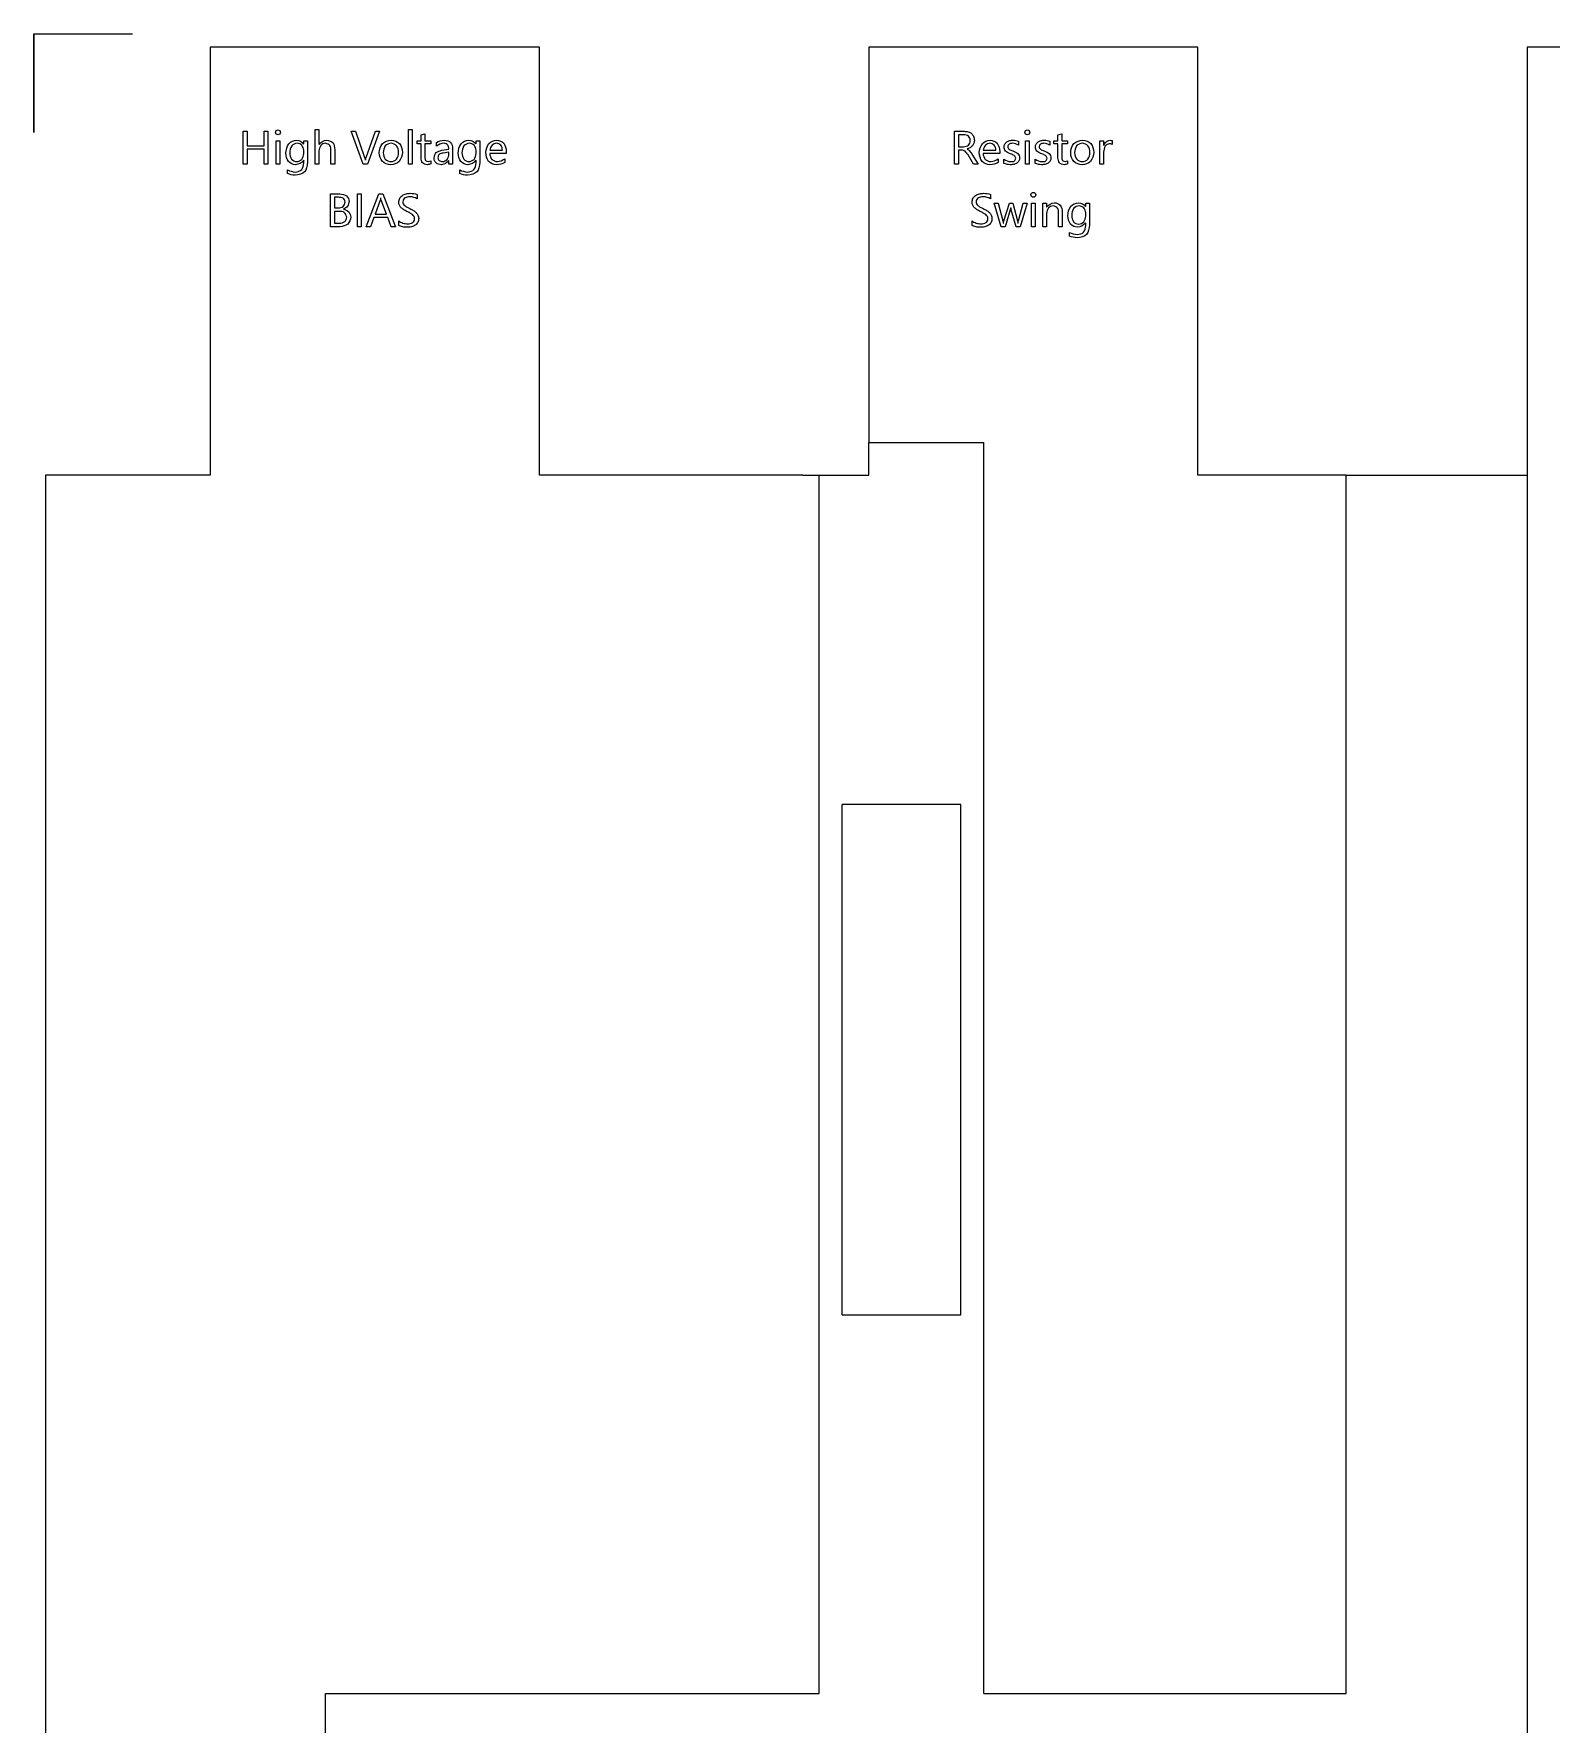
# Model space of a CAD drawing. Header units: millimetres. Extents: x 6 to 36, y -4.2 to 14.8.
# Drawn here: x 6.05 to 10.66, y 0.04 to 5.18 of the extents above; entities that cross this region are included whole.
import ezdxf

# ---------------------------------------------------------------- set-up
doc = ezdxf.new("R2010")
doc.units = ezdxf.units.MM
doc.layers.add('CUT', color=20, linetype='Continuous')
doc.layers.add('RASTER', color=100, linetype='Continuous')

msp = doc.modelspace()

# ---------------------------------------------------------------- linework, layer by layer
at = {"layer": 'CUT'}
for q in [(6.3508, 5.1758), (6.0508, 4.8758)]:
    msp.add_line((6.0508, 5.1758), q, dxfattribs=at)
at = {"layer": 'CUT', "linetype": 'Continuous', "lineweight": 25}
for p, q in [((6.5863, 5.1348), (6.5863, 3.8348)), ((7.5863, 5.1348), (6.5863, 5.1348)), ((7.5863, 3.8348), (7.5863, 5.1348)), ((8.5863, 5.1348), (8.5863, 3.9348)), ((9.5863, 5.1348), (8.5863, 5.1348)), ((9.5863, 3.8348), (9.5863, 5.1348)), ((10.5863, 5.1348), (10.5863, 3.8348)), ((11.5863, 5.1348), (10.5863, 5.1348)), ((8.5863, 3.8348), (8.5863, 3.9348)), ((6.0863, 3.8348), (6.0863, -3.1652)), ((6.5863, 3.8348), (6.0863, 3.8348)), ((8.3863, 3.8348), (7.5863, 3.8348)), ((8.3863, 3.8348), (8.5863, 3.8348)), ((10.0363, 3.8348), (9.5863, 3.8348)), ((10.0363, 3.8348), (10.5863, 3.8348)), ((8.5063, 1.2848), (8.5063, 2.8348)), ((8.8663, 2.8348), (8.5063, 2.8348)), ((8.8663, 1.2848), (8.8663, 2.8348)), ((8.5063, 1.2848), (8.8663, 1.2848))]:
    msp.add_line(p, q, dxfattribs=at)
at = {"layer": 'RASTER'}
for p, q in [((6.0508, 4.8758), (6.0508, 5.1758)), ((6.0508, 5.1758), (6.3508, 5.1758))]:
    msp.add_line(p, q, dxfattribs=at)
at = {"layer": 'RASTER', "linetype": 'Continuous', "lineweight": 25}
for p, q in [((6.6868, 4.8797), (6.6985, 4.8797)), ((6.6868, 4.7797), (6.6868, 4.8797)), ((6.6985, 4.8797), (6.6985, 4.8359)), ((6.7502, 4.8359), (6.7502, 4.8797)), ((6.7502, 4.8797), (6.7619, 4.8797)), ((6.7619, 4.8797), (6.7619, 4.7797)), ((6.9053, 4.8855), (6.9167, 4.8855)), ((6.9053, 4.7797), (6.9053, 4.8855)), ((6.9167, 4.8855), (6.9167, 4.8393)), ((7.0149, 4.8797), (7.028, 4.8797)), ((7.0512, 4.7797), (7.0149, 4.8797)), ((7.028, 4.8797), (7.0556, 4.8005)), ((7.0603, 4.8006), (7.0885, 4.8797)), ((7.1011, 4.8797), (7.0641, 4.7797)), ((7.0885, 4.8797), (7.1011, 4.8797)), ((7.1886, 4.7797), (7.1886, 4.8855)), ((7.1886, 4.8855), (7.2001, 4.8855)), ((7.2001, 4.8855), (7.2001, 4.7797)), ((8.847, 4.8797), (8.8768, 4.8797)), ((8.847, 4.7797), (8.847, 4.8797)), ((6.6985, 4.8359), (6.7502, 4.8359)), ((6.7866, 4.7797), (6.7866, 4.8512)), ((6.7866, 4.8512), (6.798, 4.8512)), ((6.798, 4.8512), (6.798, 4.7797)), ((6.8707, 4.8512), (6.8821, 4.8512)), ((6.8707, 4.8413), (6.8707, 4.8512)), ((6.8821, 4.8512), (6.8821, 4.7855)), ((7.2146, 4.8512), (7.2269, 4.8512)), ((7.2146, 4.8414), (7.2146, 4.8512)), ((7.2269, 4.8414), (7.2146, 4.8414)), ((7.2269, 4.8686), (7.2384, 4.8723)), ((7.2269, 4.8512), (7.2269, 4.8686)), ((7.2269, 4.7991), (7.2269, 4.8414)), ((7.2384, 4.8723), (7.2384, 4.8512)), ((7.2384, 4.8512), (7.2563, 4.8512)), ((7.2384, 4.8414), (7.2384, 4.8012)), ((7.2563, 4.8414), (7.2384, 4.8414)), ((7.2563, 4.8512), (7.2563, 4.8414)), ((7.2733, 4.8344), (7.2733, 4.8461)), ((7.3938, 4.8512), (7.4052, 4.8512)), ((7.3938, 4.8413), (7.3938, 4.8512)), ((7.4052, 4.8512), (7.4052, 4.7855)), ((8.8587, 4.8692), (8.8587, 4.8329)), ((8.8747, 4.8692), (8.8587, 4.8692)), ((8.8587, 4.8329), (8.8746, 4.8329)), ((9.0413, 4.8496), (9.0413, 4.838)), ((9.0622, 4.7797), (9.0622, 4.8512)), ((9.0622, 4.8512), (9.0736, 4.8512)), ((9.0736, 4.8512), (9.0736, 4.7797)), ((9.1365, 4.8496), (9.1365, 4.838)), ((9.1488, 4.8512), (9.1611, 4.8512)), ((9.1488, 4.8414), (9.1488, 4.8512)), ((9.1611, 4.8414), (9.1488, 4.8414)), ((9.1611, 4.8686), (9.1725, 4.8723)), ((9.1611, 4.8512), (9.1611, 4.8686)), ((9.1611, 4.7991), (9.1611, 4.8414)), ((9.1725, 4.8723), (9.1725, 4.8512)), ((9.1725, 4.8512), (9.1905, 4.8512)), ((9.1725, 4.8414), (9.1725, 4.8012)), ((9.1905, 4.8414), (9.1725, 4.8414)), ((9.1905, 4.8512), (9.1905, 4.8414)), ((9.2883, 4.8512), (9.2998, 4.8512)), ((9.2883, 4.7797), (9.2883, 4.8512)), ((9.2998, 4.8512), (9.2998, 4.8364)), ((9.3256, 4.8514), (9.3256, 4.8396)), ((6.6985, 4.7797), (6.6868, 4.7797)), ((6.6985, 4.8254), (6.6985, 4.7797)), ((6.7502, 4.8254), (6.6985, 4.8254)), ((6.7502, 4.7797), (6.7502, 4.8254)), ((6.7619, 4.7797), (6.7502, 4.7797)), ((6.798, 4.7797), (6.7866, 4.7797)), ((6.8707, 4.812), (6.8707, 4.8226)), ((6.8707, 4.7839), (6.8707, 4.7917)), ((6.9167, 4.7797), (6.9053, 4.7797)), ((6.9167, 4.8202), (6.9167, 4.7797)), ((6.9531, 4.7797), (6.9531, 4.8209)), ((6.9646, 4.7797), (6.9531, 4.7797)), ((6.9646, 4.8238), (6.9646, 4.7797)), ((7.0641, 4.7797), (7.0512, 4.7797)), ((7.2001, 4.7797), (7.1886, 4.7797)), ((7.2563, 4.7902), (7.2563, 4.7804)), ((7.2899, 4.822), (7.3113, 4.825)), ((7.3113, 4.8159), (7.2941, 4.8135)), ((7.3113, 4.8088), (7.3113, 4.8159)), ((7.3113, 4.7797), (7.3113, 4.7909)), ((7.3227, 4.7797), (7.3113, 4.7797)), ((7.3227, 4.8262), (7.3227, 4.7797)), ((7.3938, 4.812), (7.3938, 4.8226)), ((7.3938, 4.7839), (7.3938, 4.7917)), ((7.4858, 4.8126), (7.4354, 4.8126)), ((7.4355, 4.8223), (7.4741, 4.8223)), ((7.4808, 4.7956), (7.4808, 4.7849)), ((7.4858, 4.8186), (7.4858, 4.8126)), ((8.8587, 4.7797), (8.847, 4.7797)), ((8.8587, 4.8223), (8.8587, 4.7797)), ((8.8683, 4.8223), (8.8587, 4.8223)), ((8.9047, 4.7797), (8.888, 4.8078)), ((8.8999, 4.8098), (8.9187, 4.7797)), ((8.9187, 4.7797), (8.9047, 4.7797)), ((8.9843, 4.8126), (8.9339, 4.8126)), ((8.934, 4.8223), (8.9726, 4.8223)), ((8.9793, 4.7956), (8.9793, 4.7849)), ((8.9843, 4.8186), (8.9843, 4.8126)), ((8.9972, 4.7823), (8.9972, 4.7946)), ((9.0736, 4.7797), (9.0622, 4.7797)), ((9.0924, 4.7823), (9.0924, 4.7946)), ((9.1905, 4.7902), (9.1905, 4.7804)), ((9.2998, 4.7797), (9.2883, 4.7797)), ((9.2998, 4.8162), (9.2998, 4.7797)), ((6.8213, 4.7512), (6.8213, 4.7626)), ((7.3444, 4.7512), (7.3444, 4.7626)), ((6.9517, 4.6898), (6.9802, 4.6898)), ((6.9517, 4.5898), (6.9517, 4.6898)), ((6.9635, 4.6792), (6.9635, 4.6469)), ((6.9769, 4.6792), (6.9635, 4.6792)), ((7.0336, 4.5898), (7.0336, 4.6898)), ((7.0336, 4.6898), (7.0453, 4.6898)), ((7.0453, 4.6898), (7.0453, 4.5898)), ((7.06, 4.5898), (7.0984, 4.6898)), ((7.0984, 4.6898), (7.1105, 4.6898)), ((7.1105, 4.6898), (7.149, 4.5898)), ((7.2155, 4.6879), (7.2155, 4.6747)), ((8.9566, 4.6879), (8.9566, 4.6747)), ((6.9635, 4.6469), (6.9755, 4.6469)), ((6.9635, 4.6364), (6.9635, 4.6004)), ((6.9769, 4.6364), (6.9635, 4.6364)), ((7.1025, 4.671), (7.087, 4.6284)), ((7.087, 4.6284), (7.1216, 4.6284)), ((7.1216, 4.6284), (7.1059, 4.671)), ((8.9674, 4.6612), (8.9794, 4.6612)), ((8.9891, 4.5898), (8.9674, 4.6612)), ((8.9794, 4.6612), (8.9942, 4.6075)), ((8.997, 4.6076), (9.0135, 4.6612)), ((9.0165, 4.641), (9.0005, 4.5898)), ((9.0135, 4.6612), (9.0239, 4.6612)), ((9.034, 4.5898), (9.0193, 4.6409)), ((9.0239, 4.6612), (9.0387, 4.6074)), ((9.0415, 4.6074), (9.056, 4.6612)), ((9.0673, 4.6612), (9.0459, 4.5898)), ((9.056, 4.6612), (9.0673, 4.6612)), ((9.0805, 4.5898), (9.0805, 4.6612)), ((9.0805, 4.6612), (9.092, 4.6612)), ((9.092, 4.6612), (9.092, 4.5898)), ((9.1151, 4.6612), (9.1266, 4.6612)), ((9.1151, 4.5898), (9.1151, 4.6612)), ((9.1266, 4.6612), (9.1266, 4.6493)), ((9.1266, 4.6305), (9.1266, 4.5898)), ((9.163, 4.5898), (9.163, 4.6305)), ((9.1744, 4.6334), (9.1744, 4.5898)), ((9.2455, 4.6612), (9.2569, 4.6612)), ((9.2455, 4.6513), (9.2455, 4.6612)), ((9.2455, 4.6221), (9.2455, 4.6326)), ((9.2569, 4.6612), (9.2569, 4.5955)), ((6.9809, 4.5898), (6.9517, 4.5898)), ((6.9635, 4.6004), (6.9794, 4.6004)), ((7.0453, 4.5898), (7.0336, 4.5898)), ((7.0731, 4.5898), (7.06, 4.5898)), ((7.0831, 4.6178), (7.0731, 4.5898)), ((7.1255, 4.6178), (7.0831, 4.6178)), ((7.1361, 4.5898), (7.1255, 4.6178)), ((7.149, 4.5898), (7.1361, 4.5898)), ((7.1591, 4.5938), (7.1591, 4.6076)), ((8.9002, 4.5938), (8.9002, 4.6076)), ((9.0005, 4.5898), (8.9891, 4.5898)), ((8.9952, 4.6011), (8.9957, 4.6011)), ((9.0459, 4.5898), (9.034, 4.5898)), ((9.0397, 4.6009), (9.0403, 4.6009)), ((9.092, 4.5898), (9.0805, 4.5898)), ((9.1266, 4.5898), (9.1151, 4.5898)), ((9.1744, 4.5898), (9.163, 4.5898)), ((9.1961, 4.5612), (9.1961, 4.5726)), ((9.2455, 4.594), (9.2455, 4.6018)), ((8.5863, 3.9348), (8.9363, 3.9348)), ((8.5863, 3.8348), (8.5863, 3.9348)), ((8.9363, 0.1348), (8.9363, 3.9348)), ((8.4363, 0.1348), (8.4363, 3.8348)), ((8.4363, 3.8348), (8.5863, 3.8348)), ((10.0363, 0.1348), (10.0363, 3.8348)), ((10.0363, 3.8348), (10.5863, 3.8348)), ((10.5863, 3.8348), (10.5863, -0.4152)), ((6.9363, 0.1348), (8.4363, 0.1348)), ((6.9363, -4.1539), (6.9363, 0.1348)), ((8.9363, 0.1348), (10.0363, 0.1348))]:
    msp.add_line(p, q, dxfattribs=at)
for points in [[(6.7851, 4.8767), (6.7852, 4.8787), (6.786, 4.8805), (6.7872, 4.882)], [(6.7872, 4.882), (6.7888, 4.8833), (6.7905, 4.884), (6.7925, 4.8841)], [(6.7925, 4.8841), (6.7945, 4.884), (6.7962, 4.8833), (6.7978, 4.882)], [(6.7978, 4.882), (6.7991, 4.8805), (6.7998, 4.8787), (6.8, 4.8767)], [(8.8768, 4.8797), (8.8809, 4.8796), (8.8849, 4.8791), (8.8889, 4.8781)], [(8.8889, 4.8781), (8.8924, 4.8769), (8.8956, 4.8753), (8.8985, 4.8731)], [(9.0606, 4.8767), (9.0608, 4.8787), (9.0615, 4.8805), (9.0628, 4.882)], [(9.0628, 4.882), (9.0643, 4.8833), (9.0661, 4.884), (9.068, 4.8841)], [(9.068, 4.8841), (9.07, 4.884), (9.0718, 4.8833), (9.0734, 4.882)], [(9.0734, 4.882), (9.0747, 4.8805), (9.0754, 4.8787), (9.0756, 4.8767)], [(6.7872, 4.8714), (6.786, 4.8729), (6.7852, 4.8747), (6.7851, 4.8767)], [(6.7925, 4.8693), (6.7905, 4.8695), (6.7888, 4.8702), (6.7872, 4.8714)], [(6.7978, 4.8715), (6.7962, 4.8702), (6.7945, 4.8695), (6.7925, 4.8693)], [(6.8, 4.8767), (6.7998, 4.8747), (6.7991, 4.873), (6.7978, 4.8715)], [(6.8163, 4.8132), (6.8168, 4.8236), (6.8196, 4.8333), (6.8251, 4.8421)], [(6.8251, 4.8421), (6.8318, 4.8485), (6.8398, 4.8521), (6.849, 4.8528)], [(6.834, 4.8355), (6.8302, 4.8289), (6.8283, 4.8216), (6.828, 4.8139)], [(6.8506, 4.8432), (6.8442, 4.8426), (6.8386, 4.8401), (6.834, 4.8355)], [(6.849, 4.8528), (6.8578, 4.852), (6.865, 4.8481), (6.8704, 4.8413)], [(6.865, 4.8371), (6.8608, 4.8407), (6.8561, 4.8427), (6.8506, 4.8432)], [(6.8707, 4.8226), (6.8702, 4.828), (6.8683, 4.8329), (6.865, 4.8371)], [(6.9225, 4.8368), (6.919, 4.8318), (6.9171, 4.8263), (6.9167, 4.8202)], [(6.917, 4.8393), (6.9229, 4.8471), (6.9307, 4.8516), (6.9404, 4.8528)], [(6.9365, 4.8432), (6.9311, 4.8426), (6.9264, 4.8405), (6.9225, 4.8368)], [(7.1001, 4.8146), (7.1006, 4.825), (7.1038, 4.8344), (7.1099, 4.8427)], [(7.1099, 4.8427), (7.1177, 4.8489), (7.1265, 4.8522), (7.1365, 4.8528)], [(7.1182, 4.8357), (7.1141, 4.8294), (7.1121, 4.8225), (7.1118, 4.815)], [(7.1356, 4.8432), (7.129, 4.8427), (7.1231, 4.8402), (7.1182, 4.8357)], [(7.1527, 4.836), (7.1479, 4.8404), (7.1422, 4.8428), (7.1356, 4.8432)], [(7.1365, 4.8528), (7.1459, 4.8522), (7.1542, 4.849), (7.1614, 4.843)], [(7.1586, 4.8153), (7.1584, 4.8227), (7.1565, 4.8296), (7.1527, 4.836)], [(7.1614, 4.843), (7.167, 4.8348), (7.1699, 4.8257), (7.1704, 4.8157)], [(7.2733, 4.8461), (7.2809, 4.8501), (7.289, 4.8523), (7.2976, 4.8528)], [(7.2966, 4.8432), (7.288, 4.8424), (7.2803, 4.8395), (7.2733, 4.8344)], [(7.3394, 4.8132), (7.3399, 4.8236), (7.3426, 4.8333), (7.3482, 4.8421)], [(7.3482, 4.8421), (7.3548, 4.8485), (7.3628, 4.8521), (7.3721, 4.8528)], [(7.3571, 4.8355), (7.3533, 4.8289), (7.3514, 4.8216), (7.3511, 4.8139)], [(7.3737, 4.8432), (7.3672, 4.8426), (7.3617, 4.8401), (7.3571, 4.8355)], [(7.3721, 4.8528), (7.3809, 4.852), (7.388, 4.8481), (7.3935, 4.8413)], [(7.388, 4.8371), (7.3839, 4.8407), (7.3791, 4.8427), (7.3737, 4.8432)], [(7.3938, 4.8226), (7.3933, 4.828), (7.3914, 4.8329), (7.388, 4.8371)], [(7.4235, 4.8152), (7.4241, 4.8251), (7.4272, 4.8342), (7.433, 4.8423)], [(7.433, 4.8423), (7.4396, 4.8484), (7.4474, 4.8519), (7.4564, 4.8528)], [(7.4425, 4.8374), (7.4389, 4.833), (7.4366, 4.8279), (7.4355, 4.8223)], [(7.4562, 4.8432), (7.451, 4.8427), (7.4464, 4.8408), (7.4425, 4.8374)], [(7.4693, 4.8377), (7.4656, 4.8411), (7.4612, 4.8428), (7.4562, 4.8432)], [(7.4564, 4.8528), (7.4647, 4.8523), (7.472, 4.8493), (7.4781, 4.8438)], [(7.4741, 4.8223), (7.4738, 4.8279), (7.4723, 4.833), (7.4693, 4.8377)], [(7.4781, 4.8438), (7.483, 4.8361), (7.4854, 4.8277), (7.4858, 4.8186)], [(8.8746, 4.8329), (8.8773, 4.833), (8.8801, 4.8334), (8.8827, 4.8342)], [(8.8897, 4.8647), (8.8852, 4.8676), (8.8801, 4.869), (8.8747, 4.8692)], [(8.8827, 4.8342), (8.885, 4.8352), (8.8872, 4.8364), (8.8892, 4.838)], [(8.8942, 4.8299), (8.8913, 4.8284), (8.8882, 4.8271), (8.885, 4.8262)], [(8.8892, 4.838), (8.8909, 4.8398), (8.8923, 4.8418), (8.8934, 4.8441)], [(8.8949, 4.8521), (8.8946, 4.8569), (8.8929, 4.8611), (8.8897, 4.8647)], [(8.8934, 4.8441), (8.8943, 4.8467), (8.8948, 4.8494), (8.8949, 4.8521)], [(8.9012, 4.8357), (8.8991, 4.8335), (8.8968, 4.8316), (8.8942, 4.8299)], [(8.8985, 4.8731), (8.9011, 4.8707), (8.9033, 4.8679), (8.9049, 4.8648)], [(8.9056, 4.8435), (8.9045, 4.8407), (8.903, 4.8381), (8.9012, 4.8357)], [(8.9049, 4.8648), (8.9063, 4.861), (8.9071, 4.8571), (8.9072, 4.8531)], [(8.9072, 4.8531), (8.9071, 4.8498), (8.9066, 4.8466), (8.9056, 4.8435)], [(8.922, 4.8152), (8.9226, 4.8251), (8.9257, 4.8342), (8.9315, 4.8423)], [(8.9315, 4.8423), (8.9381, 4.8484), (8.9459, 4.8519), (8.9549, 4.8528)], [(8.941, 4.8374), (8.9374, 4.833), (8.9351, 4.8279), (8.934, 4.8223)], [(8.9547, 4.8432), (8.9495, 4.8427), (8.9449, 4.8408), (8.941, 4.8374)], [(8.9678, 4.8377), (8.9641, 4.8411), (8.9597, 4.8428), (8.9547, 4.8432)], [(8.9549, 4.8528), (8.9632, 4.8523), (8.9705, 4.8493), (8.9766, 4.8438)], [(8.9726, 4.8223), (8.9723, 4.8279), (8.9708, 4.833), (8.9678, 4.8377)], [(8.9766, 4.8438), (8.9815, 4.8361), (8.9839, 4.8277), (8.9843, 4.8186)], [(8.9974, 4.8322), (8.9975, 4.8353), (8.9983, 4.8383), (8.9997, 4.8411)], [(8.9986, 4.825), (8.9979, 4.8273), (8.9975, 4.8297), (8.9974, 4.8322)], [(8.9997, 4.8411), (9.0014, 4.8436), (9.0034, 4.8457), (9.0058, 4.8476)], [(9.0058, 4.8476), (9.0086, 4.8493), (9.0115, 4.8506), (9.0146, 4.8515)], [(9.0101, 4.8372), (9.0095, 4.836), (9.0092, 4.8346), (9.0091, 4.8332)], [(9.0091, 4.8332), (9.0092, 4.8315), (9.0095, 4.83), (9.0101, 4.8285)], [(9.013, 4.8404), (9.0118, 4.8395), (9.0109, 4.8385), (9.0101, 4.8372)], [(9.0101, 4.8285), (9.0109, 4.8272), (9.0119, 4.8261), (9.0131, 4.8251)], [(9.0174, 4.8425), (9.0158, 4.842), (9.0144, 4.8413), (9.013, 4.8404)], [(9.0146, 4.8515), (9.0179, 4.8523), (9.0213, 4.8527), (9.0247, 4.8528)], [(9.0232, 4.8432), (9.0212, 4.8432), (9.0193, 4.8429), (9.0174, 4.8425)], [(9.0413, 4.838), (9.0357, 4.8411), (9.0296, 4.8428), (9.0232, 4.8432)], [(9.0247, 4.8528), (9.0304, 4.8526), (9.036, 4.8516), (9.0413, 4.8496)], [(9.0628, 4.8714), (9.0615, 4.8729), (9.0608, 4.8747), (9.0606, 4.8767)], [(9.068, 4.8693), (9.0661, 4.8695), (9.0643, 4.8702), (9.0628, 4.8714)], [(9.0734, 4.8715), (9.0718, 4.8702), (9.07, 4.8695), (9.068, 4.8693)], [(9.0756, 4.8767), (9.0754, 4.8747), (9.0746, 4.873), (9.0734, 4.8715)], [(9.0926, 4.8322), (9.0927, 4.8353), (9.0935, 4.8383), (9.0949, 4.8411)], [(9.0938, 4.825), (9.093, 4.8273), (9.0926, 4.8297), (9.0926, 4.8322)], [(9.0949, 4.8411), (9.0966, 4.8436), (9.0986, 4.8457), (9.101, 4.8476)], [(9.101, 4.8476), (9.1038, 4.8493), (9.1067, 4.8506), (9.1098, 4.8515)], [(9.1053, 4.8372), (9.1047, 4.836), (9.1044, 4.8346), (9.1043, 4.8332)], [(9.1043, 4.8332), (9.1043, 4.8315), (9.1047, 4.83), (9.1053, 4.8285)], [(9.1082, 4.8404), (9.107, 4.8395), (9.1061, 4.8385), (9.1053, 4.8372)], [(9.1053, 4.8285), (9.1061, 4.8272), (9.1071, 4.8261), (9.1083, 4.8251)], [(9.1126, 4.8425), (9.111, 4.842), (9.1095, 4.8413), (9.1082, 4.8404)], [(9.1098, 4.8515), (9.1131, 4.8523), (9.1165, 4.8527), (9.1199, 4.8528)], [(9.1184, 4.8432), (9.1164, 4.8432), (9.1145, 4.8429), (9.1126, 4.8425)], [(9.1365, 4.838), (9.1309, 4.8411), (9.1248, 4.8428), (9.1184, 4.8432)], [(9.1199, 4.8528), (9.1256, 4.8526), (9.1311, 4.8516), (9.1365, 4.8496)], [(9.1998, 4.8146), (9.2003, 4.825), (9.2034, 4.8344), (9.2096, 4.8427)], [(9.2096, 4.8427), (9.2173, 4.8489), (9.2262, 4.8522), (9.2362, 4.8528)], [(9.2179, 4.8357), (9.2138, 4.8294), (9.2118, 4.8225), (9.2115, 4.815)], [(9.2353, 4.8432), (9.2286, 4.8427), (9.2228, 4.8402), (9.2179, 4.8357)], [(9.2524, 4.836), (9.2476, 4.8404), (9.2419, 4.8428), (9.2353, 4.8432)], [(9.2362, 4.8528), (9.2456, 4.8522), (9.2539, 4.849), (9.2611, 4.843)], [(9.2583, 4.8153), (9.2581, 4.8227), (9.2562, 4.8296), (9.2524, 4.836)], [(9.2611, 4.843), (9.2667, 4.8348), (9.2696, 4.8257), (9.27, 4.8157)], [(9.3047, 4.835), (9.3015, 4.8291), (9.3, 4.8228), (9.2998, 4.8162)], [(9.3, 4.8364), (9.3017, 4.8409), (9.3042, 4.8448), (9.3075, 4.8482)], [(9.3169, 4.8419), (9.312, 4.8412), (9.3079, 4.8388), (9.3047, 4.835)], [(9.3075, 4.8482), (9.3109, 4.8506), (9.3146, 4.852), (9.3187, 4.8524)], [(9.3256, 4.8396), (9.3229, 4.8411), (9.32, 4.8418), (9.3169, 4.8419)], [(9.3187, 4.8524), (9.3211, 4.8524), (9.3233, 4.8521), (9.3256, 4.8514)], [(6.8244, 4.7876), (6.8194, 4.7953), (6.8168, 4.8039), (6.8163, 4.8132)], [(6.8459, 4.7781), (6.8376, 4.7788), (6.8305, 4.7819), (6.8244, 4.7876)], [(6.828, 4.8139), (6.8283, 4.8071), (6.8302, 4.8007), (6.8338, 4.7948)], [(6.8338, 4.7948), (6.838, 4.7906), (6.8431, 4.7883), (6.849, 4.7877)], [(6.8704, 4.7917), (6.8642, 4.7837), (6.856, 4.7792), (6.8459, 4.7781)], [(6.849, 4.7877), (6.855, 4.7882), (6.8602, 4.7905), (6.8647, 4.7945)], [(6.8647, 4.7945), (6.8684, 4.7998), (6.8703, 4.8056), (6.8707, 4.812)], [(7.0556, 4.8005), (7.0565, 4.7976), (7.0572, 4.7946), (7.0577, 4.7916)], [(7.058, 4.7916), (7.0585, 4.7947), (7.0592, 4.7977), (7.0603, 4.8006)], [(7.1095, 4.7881), (7.1037, 4.796), (7.1007, 4.8048), (7.1001, 4.8146)], [(7.1348, 4.7781), (7.1253, 4.7787), (7.1168, 4.782), (7.1095, 4.7881)], [(7.1118, 4.815), (7.1121, 4.8077), (7.1142, 4.801), (7.1183, 4.795)], [(7.1183, 4.795), (7.1232, 4.7906), (7.129, 4.7882), (7.1356, 4.7877)], [(7.1607, 4.7884), (7.1532, 4.7821), (7.1446, 4.7788), (7.1348, 4.7781)], [(7.1356, 4.7877), (7.1422, 4.7881), (7.1479, 4.7905), (7.1527, 4.7949)], [(7.1527, 4.7949), (7.1565, 4.8011), (7.1584, 4.808), (7.1586, 4.8153)], [(7.1704, 4.8157), (7.1698, 4.8057), (7.1667, 4.7965), (7.1607, 4.7884)], [(7.2384, 4.8012), (7.2384, 4.7975), (7.2391, 4.7941), (7.2408, 4.7909)], [(7.2408, 4.7909), (7.2431, 4.7889), (7.2458, 4.788), (7.2489, 4.7878)], [(7.2563, 4.7804), (7.2529, 4.779), (7.2494, 4.7783), (7.2457, 4.7782)], [(7.2489, 4.7878), (7.2516, 4.788), (7.2541, 4.7888), (7.2563, 4.7902)], [(7.2724, 4.7837), (7.2687, 4.7881), (7.2667, 4.7931), (7.2663, 4.7987)], [(7.2891, 4.7781), (7.2829, 4.7784), (7.2773, 4.7802), (7.2724, 4.7837)], [(7.2821, 4.8096), (7.2794, 4.8068), (7.2782, 4.8034), (7.278, 4.7996)], [(7.278, 4.7996), (7.2783, 4.7963), (7.2796, 4.7934), (7.2818, 4.791)], [(7.2818, 4.791), (7.2847, 4.789), (7.2881, 4.7879), (7.2917, 4.7877)], [(7.2941, 4.8135), (7.2899, 4.8128), (7.2858, 4.8116), (7.2821, 4.8096)], [(7.311, 4.7909), (7.3055, 4.7835), (7.2982, 4.7792), (7.2891, 4.7781)], [(7.2917, 4.7877), (7.297, 4.7882), (7.3017, 4.7901), (7.3058, 4.7937)], [(7.3058, 4.7937), (7.3091, 4.7981), (7.3109, 4.8032), (7.3113, 4.8088)], [(7.3475, 4.7876), (7.3424, 4.7953), (7.3398, 4.8039), (7.3394, 4.8132)], [(7.369, 4.7781), (7.3607, 4.7788), (7.3536, 4.7819), (7.3475, 4.7876)], [(7.3511, 4.8139), (7.3514, 4.8071), (7.3533, 4.8007), (7.3569, 4.7948)], [(7.3569, 4.7948), (7.3611, 4.7906), (7.3662, 4.7883), (7.3721, 4.7877)], [(7.3935, 4.7917), (7.3873, 4.7837), (7.3791, 4.7792), (7.369, 4.7781)], [(7.3721, 4.7877), (7.3781, 4.7882), (7.3833, 4.7905), (7.3878, 4.7945)], [(7.3878, 4.7945), (7.3914, 4.7998), (7.3934, 4.8056), (7.3938, 4.812)], [(7.4321, 4.7878), (7.4267, 4.7961), (7.4239, 4.8052), (7.4235, 4.8152)], [(7.4559, 4.7781), (7.4469, 4.7787), (7.4389, 4.7819), (7.4321, 4.7878)], [(7.4354, 4.8126), (7.4358, 4.8058), (7.4379, 4.7997), (7.4418, 4.7942)], [(7.4418, 4.7942), (7.4467, 4.7902), (7.4523, 4.7881), (7.4586, 4.7877)], [(7.4808, 4.7849), (7.4731, 4.7806), (7.4648, 4.7784), (7.4559, 4.7781)], [(7.4586, 4.7877), (7.4667, 4.7884), (7.4741, 4.7911), (7.4808, 4.7956)], [(8.8742, 4.8215), (8.8723, 4.822), (8.8703, 4.8222), (8.8683, 4.8223)], [(8.8791, 4.8189), (8.8776, 4.82), (8.8759, 4.8209), (8.8742, 4.8215)], [(8.8835, 4.8144), (8.8822, 4.8161), (8.8807, 4.8176), (8.8791, 4.8189)], [(8.888, 4.8078), (8.8866, 4.8101), (8.8851, 4.8123), (8.8835, 4.8144)], [(8.885, 4.8259), (8.8866, 4.8252), (8.888, 4.8243), (8.8894, 4.8234)], [(8.8894, 4.8234), (8.8907, 4.8223), (8.8918, 4.8212), (8.8929, 4.82)], [(8.8929, 4.82), (8.8941, 4.8186), (8.8952, 4.8171), (8.8962, 4.8156)], [(8.8962, 4.8156), (8.8975, 4.8137), (8.8987, 4.8117), (8.8999, 4.8098)], [(8.9306, 4.7878), (8.9252, 4.7961), (8.9224, 4.8052), (8.922, 4.8152)], [(8.9544, 4.7781), (8.9454, 4.7787), (8.9374, 4.7819), (8.9306, 4.7878)], [(8.9339, 4.8126), (8.9343, 4.8058), (8.9364, 4.7997), (8.9403, 4.7942)], [(8.9403, 4.7942), (8.9452, 4.7902), (8.9508, 4.7881), (8.9571, 4.7877)], [(8.9793, 4.7849), (8.9716, 4.7806), (8.9633, 4.7784), (8.9544, 4.7781)], [(8.9571, 4.7877), (8.9652, 4.7884), (8.9726, 4.7911), (8.9793, 4.7956)], [(8.9972, 4.7946), (9.0035, 4.7906), (9.0104, 4.7883), (9.0178, 4.7877)], [(9.0164, 4.7781), (9.0097, 4.7783), (9.0033, 4.7797), (8.9972, 4.7823)], [(9.0022, 4.8195), (9.0007, 4.8212), (8.9995, 4.823), (8.9986, 4.825)], [(9.0082, 4.8152), (9.0061, 4.8164), (9.0041, 4.8179), (9.0022, 4.8195)], [(9.0166, 4.8114), (9.0137, 4.8126), (9.011, 4.8138), (9.0082, 4.8152)], [(9.0131, 4.8251), (9.0146, 4.8241), (9.0162, 4.8232), (9.0178, 4.8225)], [(9.027, 4.7793), (9.0235, 4.7786), (9.0199, 4.7782), (9.0164, 4.7781)], [(9.0229, 4.8089), (9.0208, 4.8097), (9.0187, 4.8106), (9.0166, 4.8114)], [(9.0178, 4.8225), (9.0199, 4.8216), (9.022, 4.8208), (9.0242, 4.8199)], [(9.0281, 4.8061), (9.0265, 4.8072), (9.0247, 4.8081), (9.0229, 4.8089)], [(9.0242, 4.8199), (9.027, 4.8188), (9.0299, 4.8175), (9.0327, 4.8162)], [(9.036, 4.7832), (9.0332, 4.7815), (9.0302, 4.7802), (9.027, 4.7793)], [(9.0316, 4.8026), (9.0306, 4.8039), (9.0294, 4.8051), (9.0281, 4.8061)], [(9.0329, 4.7977), (9.0328, 4.7995), (9.0324, 4.8011), (9.0316, 4.8026)], [(9.0327, 4.8162), (9.035, 4.815), (9.0371, 4.8135), (9.0391, 4.8119)], [(9.0423, 4.7897), (9.0406, 4.7871), (9.0385, 4.785), (9.036, 4.7832)], [(9.0391, 4.8119), (9.0407, 4.8102), (9.0421, 4.8084), (9.0432, 4.8063)], [(9.0446, 4.7989), (9.0444, 4.7956), (9.0437, 4.7926), (9.0423, 4.7897)], [(9.0432, 4.8063), (9.0441, 4.8039), (9.0445, 4.8014), (9.0446, 4.7989)], [(9.0924, 4.7946), (9.0987, 4.7906), (9.1056, 4.7883), (9.113, 4.7877)], [(9.1115, 4.7781), (9.1049, 4.7783), (9.0985, 4.7797), (9.0924, 4.7823)], [(9.0974, 4.8195), (9.0959, 4.8212), (9.0947, 4.823), (9.0938, 4.825)], [(9.1034, 4.8152), (9.1013, 4.8164), (9.0993, 4.8179), (9.0974, 4.8195)], [(9.1118, 4.8114), (9.1089, 4.8126), (9.1061, 4.8138), (9.1034, 4.8152)], [(9.1083, 4.8251), (9.1098, 4.8241), (9.1113, 4.8232), (9.113, 4.8225)], [(9.1222, 4.7793), (9.1187, 4.7786), (9.1151, 4.7782), (9.1115, 4.7781)], [(9.1181, 4.8089), (9.116, 4.8097), (9.1139, 4.8106), (9.1118, 4.8114)], [(9.113, 4.8225), (9.1151, 4.8216), (9.1172, 4.8208), (9.1194, 4.8199)], [(9.1233, 4.8061), (9.1216, 4.8072), (9.1199, 4.8081), (9.1181, 4.8089)], [(9.1194, 4.8199), (9.1222, 4.8188), (9.1251, 4.8175), (9.1279, 4.8162)], [(9.1312, 4.7832), (9.1284, 4.7815), (9.1254, 4.7802), (9.1222, 4.7793)], [(9.1268, 4.8026), (9.1258, 4.8039), (9.1246, 4.8051), (9.1233, 4.8061)], [(9.1281, 4.7977), (9.128, 4.7995), (9.1276, 4.8011), (9.1268, 4.8026)], [(9.1279, 4.8162), (9.1301, 4.815), (9.1323, 4.8135), (9.1343, 4.8119)], [(9.1374, 4.7897), (9.1357, 4.7871), (9.1337, 4.785), (9.1312, 4.7832)], [(9.1343, 4.8119), (9.1359, 4.8102), (9.1373, 4.8084), (9.1384, 4.8063)], [(9.1398, 4.7989), (9.1396, 4.7956), (9.1389, 4.7926), (9.1374, 4.7897)], [(9.1384, 4.8063), (9.1392, 4.8039), (9.1397, 4.8014), (9.1398, 4.7989)], [(9.1725, 4.8012), (9.1725, 4.7975), (9.1732, 4.7941), (9.1749, 4.7909)], [(9.1749, 4.7909), (9.1772, 4.7889), (9.18, 4.788), (9.183, 4.7878)], [(9.1905, 4.7804), (9.1871, 4.779), (9.1835, 4.7783), (9.1798, 4.7782)], [(9.183, 4.7878), (9.1857, 4.788), (9.1882, 4.7888), (9.1905, 4.7902)], [(9.2092, 4.7881), (9.2034, 4.796), (9.2003, 4.8048), (9.1998, 4.8146)], [(9.2345, 4.7781), (9.225, 4.7787), (9.2165, 4.782), (9.2092, 4.7881)], [(9.2115, 4.815), (9.2118, 4.8077), (9.2139, 4.801), (9.218, 4.795)], [(9.218, 4.795), (9.2229, 4.7906), (9.2287, 4.7882), (9.2353, 4.7877)], [(9.2604, 4.7884), (9.2529, 4.7821), (9.2442, 4.7788), (9.2345, 4.7781)], [(9.2353, 4.7877), (9.2419, 4.7881), (9.2476, 4.7905), (9.2524, 4.7949)], [(9.2524, 4.7949), (9.2562, 4.8011), (9.2581, 4.808), (9.2583, 4.8153)], [(9.27, 4.8157), (9.2695, 4.8057), (9.2663, 4.7965), (9.2604, 4.7884)], [(6.8213, 4.7626), (6.8286, 4.7589), (6.8363, 4.7566), (6.8444, 4.7559)], [(6.8445, 4.7461), (6.8365, 4.7465), (6.8287, 4.7481), (6.8213, 4.7512)], [(7.3444, 4.7626), (7.3517, 4.7589), (7.3593, 4.7566), (7.3674, 4.7559)], [(7.3676, 4.7461), (7.3596, 4.7465), (7.3518, 4.7481), (7.3444, 4.7512)], [(6.9802, 4.6898), (6.9876, 4.6895), (6.9945, 4.6874), (7.0008, 4.6834)], [(7.0008, 4.6834), (7.0052, 4.6788), (7.0078, 4.6733), (7.0084, 4.6669)], [(7.1041, 4.6777), (7.1037, 4.6754), (7.1032, 4.6732), (7.1025, 4.671)], [(7.1059, 4.671), (7.1053, 4.6732), (7.1048, 4.6754), (7.1044, 4.6777)], [(7.1592, 4.6648), (7.1594, 4.6689), (7.1604, 4.6729), (7.1622, 4.6766)], [(7.1622, 4.6766), (7.1644, 4.6799), (7.167, 4.6826), (7.1701, 4.685)], [(7.1701, 4.685), (7.1736, 4.6871), (7.1773, 4.6887), (7.1812, 4.6899)], [(7.1734, 4.6728), (7.1722, 4.6706), (7.1716, 4.6683), (7.1715, 4.6658)], [(7.1782, 4.6774), (7.1764, 4.6762), (7.1747, 4.6746), (7.1734, 4.6728)], [(7.1851, 4.6801), (7.1827, 4.6795), (7.1804, 4.6786), (7.1782, 4.6774)], [(7.1812, 4.6899), (7.1854, 4.6908), (7.1896, 4.6913), (7.1939, 4.6915)], [(7.1927, 4.6809), (7.1902, 4.6808), (7.1876, 4.6805), (7.1851, 4.6801)], [(7.2155, 4.6747), (7.2084, 4.6786), (7.2008, 4.6805), (7.1927, 4.6809)], [(7.1939, 4.6915), (7.2013, 4.6914), (7.2085, 4.6904), (7.2155, 4.6879)], [(8.9003, 4.6648), (8.9005, 4.6689), (8.9015, 4.6729), (8.9033, 4.6766)], [(8.9033, 4.6766), (8.9055, 4.6799), (8.9081, 4.6826), (8.9112, 4.685)], [(8.9112, 4.685), (8.9147, 4.6871), (8.9184, 4.6887), (8.9224, 4.6899)], [(8.9145, 4.6728), (8.9134, 4.6706), (8.9127, 4.6683), (8.9126, 4.6658)], [(8.9194, 4.6774), (8.9175, 4.6762), (8.9159, 4.6746), (8.9145, 4.6728)], [(8.9262, 4.6801), (8.9238, 4.6795), (8.9216, 4.6786), (8.9194, 4.6774)], [(8.9224, 4.6899), (8.9265, 4.6908), (8.9308, 4.6913), (8.9351, 4.6915)], [(8.9339, 4.6809), (8.9313, 4.6808), (8.9288, 4.6805), (8.9262, 4.6801)], [(8.9566, 4.6747), (8.9496, 4.6786), (8.942, 4.6805), (8.9339, 4.6809)], [(8.9351, 4.6915), (8.9425, 4.6914), (8.9497, 4.6904), (8.9566, 4.6879)], [(9.079, 4.6867), (9.0792, 4.6887), (9.0799, 4.6905), (9.0812, 4.6921)], [(9.0812, 4.6814), (9.0799, 4.683), (9.0792, 4.6847), (9.079, 4.6867)], [(9.0812, 4.6921), (9.0827, 4.6933), (9.0844, 4.694), (9.0864, 4.6942)], [(9.0864, 4.6793), (9.0844, 4.6795), (9.0827, 4.6802), (9.0812, 4.6814)], [(9.0864, 4.6942), (9.0884, 4.694), (9.0902, 4.6933), (9.0917, 4.6921)], [(9.0917, 4.6815), (9.0902, 4.6802), (9.0884, 4.6795), (9.0864, 4.6793)], [(9.0917, 4.6921), (9.093, 4.6905), (9.0938, 4.6887), (9.0939, 4.6867)], [(9.0939, 4.6867), (9.0937, 4.6847), (9.093, 4.683), (9.0917, 4.6815)], [(6.9755, 4.6469), (6.9809, 4.6471), (6.986, 4.6486), (6.9906, 4.6515)], [(6.9906, 4.6515), (6.994, 4.6552), (6.9957, 4.6596), (6.9961, 4.6646)], [(7.0038, 4.6521), (7.0003, 4.6481), (6.996, 4.6452), (6.9911, 4.6432)], [(6.9911, 4.6429), (6.9972, 4.6418), (7.0026, 4.6393), (7.0073, 4.6353)], [(7.0084, 4.6669), (7.008, 4.6616), (7.0065, 4.6567), (7.0038, 4.6521)], [(7.0073, 4.6353), (7.0109, 4.6303), (7.0129, 4.6247), (7.0133, 4.6185)], [(7.1611, 4.655), (7.1599, 4.6582), (7.1593, 4.6614), (7.1592, 4.6648)], [(7.1664, 4.6476), (7.1643, 4.6498), (7.1625, 4.6523), (7.1611, 4.655)], [(7.1743, 4.6416), (7.1715, 4.6434), (7.1688, 4.6454), (7.1664, 4.6476)], [(7.1715, 4.6658), (7.1716, 4.6635), (7.172, 4.6613), (7.1729, 4.6592)], [(7.1729, 4.6592), (7.174, 4.6573), (7.1755, 4.6556), (7.1771, 4.6541)], [(7.184, 4.6362), (7.1807, 4.6379), (7.1775, 4.6397), (7.1743, 4.6416)], [(7.1771, 4.6541), (7.1793, 4.6524), (7.1816, 4.651), (7.1839, 4.6496)], [(7.1839, 4.6496), (7.187, 4.648), (7.1901, 4.6464), (7.1932, 4.6449)], [(7.1933, 4.6315), (7.1902, 4.6331), (7.1871, 4.6347), (7.184, 4.6362)], [(7.1932, 4.6449), (7.1966, 4.6431), (7.2, 4.6413), (7.2033, 4.6393)], [(7.2007, 4.6267), (7.1983, 4.6285), (7.1959, 4.63), (7.1933, 4.6315)], [(7.2056, 4.6212), (7.2042, 4.6233), (7.2026, 4.6251), (7.2007, 4.6267)], [(7.2033, 4.6393), (7.2063, 4.6374), (7.2092, 4.6352), (7.2118, 4.6328)], [(7.2074, 4.6142), (7.2073, 4.6167), (7.2067, 4.619), (7.2056, 4.6212)], [(7.2118, 4.6328), (7.214, 4.6304), (7.216, 4.6278), (7.2175, 4.6249)], [(7.2175, 4.6249), (7.2188, 4.6218), (7.2195, 4.6185), (7.2197, 4.615)], [(8.9023, 4.655), (8.9011, 4.6582), (8.9005, 4.6614), (8.9003, 4.6648)], [(8.9075, 4.6476), (8.9054, 4.6498), (8.9037, 4.6523), (8.9023, 4.655)], [(8.9154, 4.6416), (8.9126, 4.6434), (8.91, 4.6454), (8.9075, 4.6476)], [(8.9126, 4.6658), (8.9127, 4.6635), (8.9132, 4.6613), (8.9141, 4.6592)], [(8.9141, 4.6592), (8.9152, 4.6573), (8.9166, 4.6556), (8.9183, 4.6541)], [(8.9252, 4.6362), (8.9219, 4.6379), (8.9186, 4.6397), (8.9154, 4.6416)], [(8.9183, 4.6541), (8.9204, 4.6524), (8.9227, 4.651), (8.9251, 4.6496)], [(8.9251, 4.6496), (8.9281, 4.648), (8.9312, 4.6464), (8.9343, 4.6449)], [(8.9344, 4.6315), (8.9313, 4.6331), (8.9283, 4.6347), (8.9252, 4.6362)], [(8.9343, 4.6449), (8.9378, 4.6431), (8.9412, 4.6413), (8.9445, 4.6393)], [(8.9418, 4.6267), (8.9395, 4.6285), (8.937, 4.63), (8.9344, 4.6315)], [(8.9468, 4.6212), (8.9454, 4.6233), (8.9437, 4.6251), (8.9418, 4.6267)], [(8.9445, 4.6393), (8.9475, 4.6374), (8.9503, 4.6352), (8.9529, 4.6328)], [(8.9485, 4.6142), (8.9484, 4.6167), (8.9478, 4.619), (8.9468, 4.6212)], [(8.9529, 4.6328), (8.9552, 4.6304), (8.9571, 4.6278), (8.9587, 4.6249)], [(8.9587, 4.6249), (8.96, 4.6218), (8.9607, 4.6185), (8.9608, 4.615)], [(9.0179, 4.6475), (9.0176, 4.6453), (9.0171, 4.6432), (9.0165, 4.641)], [(9.0193, 4.6409), (9.0188, 4.6431), (9.0184, 4.6453), (9.0182, 4.6475)], [(9.1322, 4.6468), (9.1288, 4.6419), (9.1269, 4.6365), (9.1266, 4.6305)], [(9.1268, 4.6493), (9.1328, 4.6572), (9.1406, 4.6617), (9.1503, 4.6629)], [(9.1464, 4.6533), (9.1409, 4.6527), (9.1362, 4.6506), (9.1322, 4.6468)], [(9.1503, 4.6629), (9.1572, 4.6624), (9.1632, 4.66), (9.1682, 4.6553)], [(9.1682, 4.6553), (9.1722, 4.6486), (9.1742, 4.6413), (9.1744, 4.6334)], [(9.1911, 4.6232), (9.1915, 4.6336), (9.1943, 4.6433), (9.1998, 4.6521)], [(9.1992, 4.5976), (9.1941, 4.6054), (9.1915, 4.6139), (9.1911, 4.6232)], [(9.1998, 4.6521), (9.2065, 4.6586), (9.2145, 4.6621), (9.2238, 4.6629)], [(9.2088, 4.6455), (9.2049, 4.6389), (9.203, 4.6317), (9.2028, 4.624)], [(9.2028, 4.624), (9.2031, 4.6171), (9.2049, 4.6107), (9.2085, 4.6049)], [(9.2254, 4.6533), (9.2189, 4.6527), (9.2134, 4.6501), (9.2088, 4.6455)], [(9.2238, 4.6629), (9.2326, 4.662), (9.2397, 4.6582), (9.2452, 4.6513)], [(9.2397, 4.6472), (9.2356, 4.6507), (9.2308, 4.6528), (9.2254, 4.6533)], [(9.2394, 4.6046), (9.2431, 4.6098), (9.2451, 4.6157), (9.2455, 4.6221)], [(9.2455, 4.6326), (9.245, 4.638), (9.2431, 4.6429), (9.2397, 4.6472)], [(6.9794, 4.6004), (6.9851, 4.6006), (6.9905, 4.6022), (6.9954, 4.6053)], [(7.0041, 4.5977), (6.9971, 4.5929), (6.9894, 4.5903), (6.9809, 4.5898)], [(6.9954, 4.6053), (6.9988, 4.6091), (7.0007, 4.6135), (7.001, 4.6187)], [(7.0133, 4.6185), (7.0126, 4.6105), (7.0096, 4.6036), (7.0041, 4.5977)], [(7.1591, 4.6076), (7.1608, 4.6062), (7.1627, 4.605), (7.1647, 4.6039)], [(7.1643, 4.5914), (7.1625, 4.5921), (7.1607, 4.5929), (7.1591, 4.5938)], [(7.1711, 4.5896), (7.1688, 4.5901), (7.1665, 4.5907), (7.1643, 4.5914)], [(7.1647, 4.6039), (7.167, 4.6028), (7.1693, 4.6019), (7.1717, 4.6011)], [(7.1782, 4.5885), (7.1759, 4.5888), (7.1735, 4.5892), (7.1711, 4.5896)], [(7.1717, 4.6011), (7.1741, 4.6003), (7.1766, 4.5997), (7.1791, 4.5993)], [(7.1841, 4.5881), (7.1821, 4.5882), (7.1802, 4.5883), (7.1782, 4.5885)], [(7.1791, 4.5993), (7.1813, 4.5989), (7.1836, 4.5987), (7.1859, 4.5986)], [(7.1976, 4.5895), (7.1932, 4.5887), (7.1887, 4.5882), (7.1841, 4.5881)], [(7.1859, 4.5986), (7.1916, 4.5988), (7.197, 4.6), (7.2021, 4.6027)], [(7.209, 4.5942), (7.2054, 4.5921), (7.2016, 4.5906), (7.1976, 4.5895)], [(7.2021, 4.6027), (7.2053, 4.6058), (7.207, 4.6097), (7.2074, 4.6142)], [(7.2168, 4.6025), (7.2147, 4.5993), (7.2121, 4.5965), (7.209, 4.5942)], [(7.2197, 4.615), (7.2195, 4.6107), (7.2186, 4.6065), (7.2168, 4.6025)], [(8.9002, 4.6076), (8.902, 4.6062), (8.9039, 4.605), (8.9059, 4.6039)], [(8.9054, 4.5914), (8.9036, 4.5921), (8.9019, 4.5929), (8.9002, 4.5938)], [(8.9123, 4.5896), (8.91, 4.5901), (8.9077, 4.5907), (8.9054, 4.5914)], [(8.9059, 4.6039), (8.9082, 4.6028), (8.9105, 4.6019), (8.9129, 4.6011)], [(8.9194, 4.5885), (8.917, 4.5888), (8.9146, 4.5892), (8.9123, 4.5896)], [(8.9129, 4.6011), (8.9153, 4.6003), (8.9177, 4.5997), (8.9202, 4.5993)], [(8.9252, 4.5881), (8.9233, 4.5882), (8.9213, 4.5883), (8.9194, 4.5885)], [(8.9202, 4.5993), (8.9225, 4.5989), (8.9248, 4.5987), (8.9271, 4.5986)], [(8.9388, 4.5895), (8.9343, 4.5887), (8.9298, 4.5882), (8.9252, 4.5881)], [(8.9271, 4.5986), (8.9328, 4.5988), (8.9382, 4.6), (8.9432, 4.6027)], [(8.9501, 4.5942), (8.9465, 4.5921), (8.9428, 4.5906), (8.9388, 4.5895)], [(8.9432, 4.6027), (8.9464, 4.6058), (8.9482, 4.6097), (8.9485, 4.6142)], [(8.9579, 4.6025), (8.9558, 4.5993), (8.9532, 4.5965), (8.9501, 4.5942)], [(8.9608, 4.615), (8.9606, 4.6107), (8.9597, 4.6065), (8.9579, 4.6025)], [(8.9942, 4.6075), (8.9947, 4.6054), (8.995, 4.6033), (8.9952, 4.6011)], [(8.9957, 4.6011), (8.996, 4.6033), (8.9964, 4.6055), (8.997, 4.6076)], [(9.0387, 4.6074), (9.0392, 4.6052), (9.0395, 4.6031), (9.0397, 4.6009)], [(9.0403, 4.6009), (9.0405, 4.6031), (9.0409, 4.6053), (9.0415, 4.6074)], [(9.1961, 4.5726), (9.2034, 4.569), (9.211, 4.5667), (9.2191, 4.5659)], [(9.2206, 4.5881), (9.2124, 4.5888), (9.2052, 4.592), (9.1992, 4.5976)], [(9.2085, 4.6049), (9.2128, 4.6007), (9.2178, 4.5983), (9.2238, 4.5977)], [(9.2452, 4.6018), (9.239, 4.5937), (9.2308, 4.5892), (9.2206, 4.5881)], [(9.2238, 4.5977), (9.2298, 4.5983), (9.235, 4.6005), (9.2394, 4.6046)], [(9.2192, 4.5562), (9.2112, 4.5565), (9.2035, 4.5581), (9.1961, 4.5612)]]:
    msp.add_open_spline(points, degree=3, dxfattribs=at)
for points in [[(6.9531, 4.8209), (6.9529, 4.8267), (6.9526, 4.8325), (6.9474, 4.8402), (6.942, 4.8417), (6.9365, 4.8432)], [(6.9404, 4.8528), (6.948, 4.8512), (6.9556, 4.8495), (6.9633, 4.8395), (6.964, 4.8316), (6.9646, 4.8238)], [(7.3113, 4.825), (7.3109, 4.8299), (7.3106, 4.8348), (7.3059, 4.841), (7.3013, 4.8421), (7.2966, 4.8432)], [(7.2976, 4.8528), (7.3051, 4.8516), (7.3126, 4.8504), (7.3209, 4.8414), (7.3218, 4.8338), (7.3227, 4.8262)], [(6.8444, 4.7559), (6.8522, 4.7572), (6.8601, 4.7585), (6.8688, 4.768), (6.8697, 4.776), (6.8707, 4.7839)], [(6.8821, 4.7855), (6.8807, 4.7742), (6.8793, 4.7629), (6.8668, 4.7497), (6.8557, 4.7479), (6.8445, 4.7461)], [(7.2457, 4.7782), (7.24, 4.7793), (7.2343, 4.7803), (7.2281, 4.7874), (7.2275, 4.7933), (7.2269, 4.7991)], [(7.2663, 4.7987), (7.2676, 4.8051), (7.2689, 4.8115), (7.277, 4.8191), (7.2834, 4.8205), (7.2899, 4.822)], [(7.3674, 4.7559), (7.3753, 4.7572), (7.3832, 4.7585), (7.3919, 4.768), (7.3928, 4.776), (7.3938, 4.7839)], [(7.4052, 4.7855), (7.4038, 4.7742), (7.4024, 4.7629), (7.3899, 4.7497), (7.3788, 4.7479), (7.3676, 4.7461)], [(9.0178, 4.7877), (9.0216, 4.7878), (9.0253, 4.7878), (9.0306, 4.7909), (9.0318, 4.7943), (9.0329, 4.7977)], [(9.113, 4.7877), (9.1168, 4.7878), (9.1205, 4.7878), (9.1258, 4.7909), (9.127, 4.7943), (9.1281, 4.7977)], [(9.1798, 4.7782), (9.1741, 4.7793), (9.1684, 4.7803), (9.1623, 4.7874), (9.1617, 4.7933), (9.1611, 4.7991)], [(6.9961, 4.6646), (6.9949, 4.6694), (6.9936, 4.6741), (6.987, 4.6787), (6.9819, 4.6789), (6.9769, 4.6792)], [(7.001, 4.6187), (6.9994, 4.6245), (6.9978, 4.6303), (6.9894, 4.6358), (6.9832, 4.6361), (6.9769, 4.6364)], [(9.163, 4.6305), (9.1627, 4.6364), (9.1625, 4.6423), (9.1573, 4.6501), (9.1519, 4.6517), (9.1464, 4.6533)], [(9.2191, 4.5659), (9.227, 4.5673), (9.2349, 4.5686), (9.2435, 4.578), (9.2445, 4.586), (9.2455, 4.594)], [(9.2569, 4.5955), (9.2555, 4.5842), (9.254, 4.573), (9.2416, 4.5597), (9.2304, 4.558), (9.2192, 4.5562)]]:
    msp.add_open_spline(points, degree=3, knots=[0, 0, 0, 0, 0.5, 0.5, 1, 1, 1, 1], dxfattribs=at)

doc.saveas('drawing.dxf')
